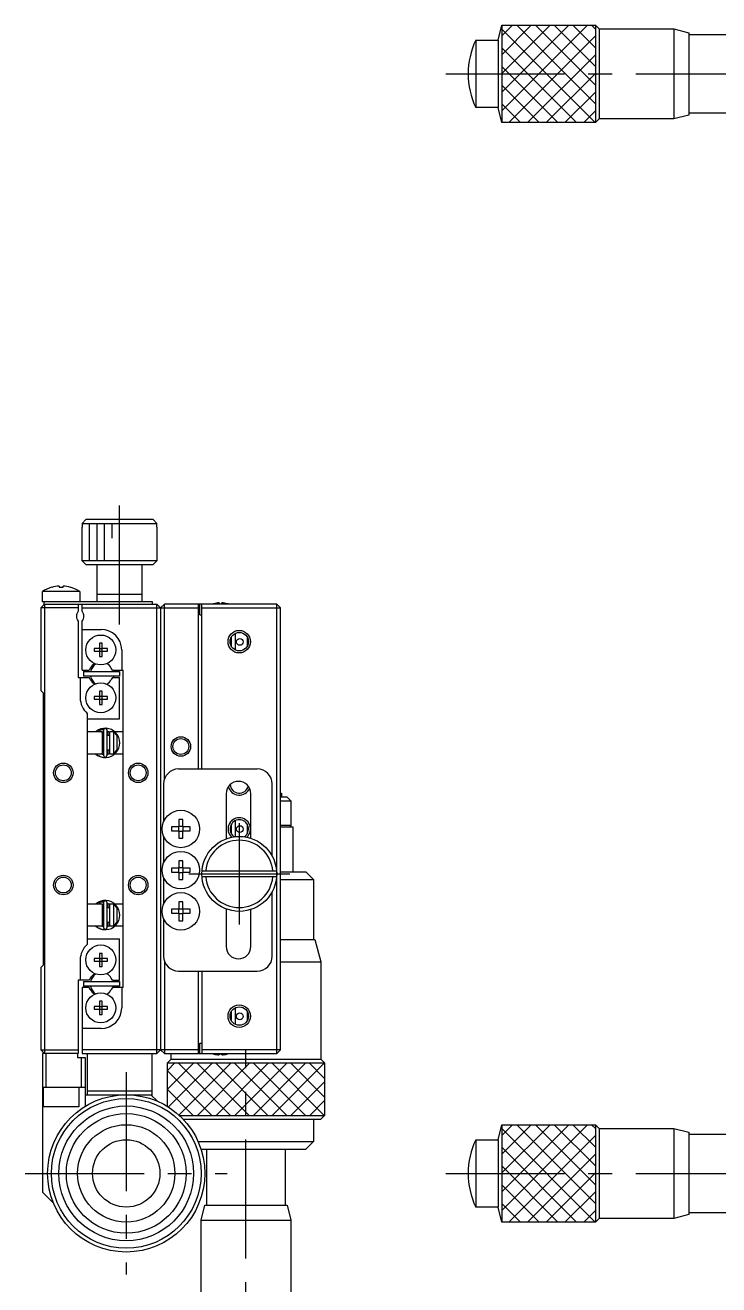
# Model space of a CAD drawing. Extents: x -2 to 409, y -8 to 273.
# Drawn here: x -2.3 to 90.4, y 99.8 to 268 of the extents above; entities that cross this region are included whole.
import ezdxf

# ---------------------------------------------------------------- set-up
doc = ezdxf.new("R2010")
doc.units = 0
doc.header["$LTSCALE"] = 0.5
doc.linetypes.add('CENTER', pattern=[50.8, 31.75, -6.35, 6.35, -6.35])
for name, color, linetype in [('MSM_CENTER', 1, 'CENTER'), ('MSM_CONTINUOUS', 7, 'CONTINUOUS'), ('MSM_NARROW', 5, 'CONTINUOUS')]:
    doc.layers.add(name, color=color, linetype=linetype)

msp = doc.modelspace()

# ---------------------------------------------------------------- linework, layer by layer
at = {"layer": 'MSM_CENTER'}
for p, q in [((53.88, 261.5), (107.13, 261.5)), ((10.3, 187.98), (10.3, 204.98)), ((26.3, 161.43), (26.3, 147.93)), ((19.55, 154.67), (33.05, 154.67)), ((27.2, 77.93), (27.2, 131.18)), ((11.2, 128.18), (11.2, 101.18)), ((-2.3, 114.68), (24.7, 114.68)), ((53.88, 114.68), (154.38, 114.68))]:
    msp.add_line(p, q, dxfattribs=at)
at = {"layer": 'MSM_CONTINUOUS'}
for p, q in [((60.88, 266), (61.38, 268)), ((61.38, 268), (61.38, 255)), ((61.38, 268), (73.88, 268)), ((73.88, 268), (73.88, 255)), ((73.88, 268), (74.38, 267.5)), ((74.38, 267.5), (74.38, 255.5)), ((74.38, 267.5), (84.38, 267.5)), ((84.38, 267.5), (84.38, 255.5)), ((84.38, 267.5), (86.38, 267)), ((57.89, 266), (57.89, 257)), ((57.89, 266), (60.88, 266)), ((60.88, 266), (60.88, 257)), ((86.38, 267), (86.38, 256)), ((86.38, 266.75), (93.88, 266.75)), ((60.88, 257), (57.89, 257)), ((61.38, 255), (60.88, 257)), ((86.38, 256), (84.38, 255.5)), ((93.88, 256.25), (86.38, 256.25)), ((73.88, 255), (61.38, 255)), ((74.38, 255.5), (73.88, 255)), ((84.38, 255.5), (74.38, 255.5)), ((5.82, 201.98), (5.32, 201.48)), ((14.78, 201.98), (5.82, 201.98)), ((15.28, 201.48), (14.78, 201.98)), ((5.32, 200.98), (5.3, 200.98)), ((5.3, 196.48), (5.3, 200.98)), ((5.32, 201.48), (15.28, 201.48)), ((5.32, 201.48), (5.32, 200.98)), ((15.28, 200.98), (15.28, 201.48)), ((15.3, 200.98), (15.28, 200.98)), ((15.3, 200.98), (15.3, 196.48)), ((15.3, 196.48), (5.3, 196.48)), ((5.8, 195.98), (5.3, 196.48)), ((5.8, 195.98), (14.8, 195.98)), ((7.3, 190.98), (7.3, 195.98)), ((13.3, 195.98), (13.3, 190.98)), ((15.3, 196.48), (14.8, 195.98)), ((5, 192.37), (0, 192.37)), ((0, 190.98), (0, 192.37)), ((1.24, 192.94), (1.24, 192.94)), ((2.24, 193.11), (2.24, 192.94)), ((2.24, 192.94), (2.76, 192.94)), ((2.76, 192.94), (2.76, 193.11)), ((3.76, 192.94), (3.76, 192.94)), ((5, 192.37), (5, 190.98)), ((13.3, 191.98), (7.3, 191.98)), ((0.3, 190.68), (-0.2, 190.18)), ((4.8, 190.18), (-0.2, 190.18)), ((-0.2, 190.18), (-0.2, 179.18)), ((14.7, 190.98), (0, 190.98)), ((0.2, 190.98), (0.2, 190.68)), ((0.2, 190.68), (15.3, 190.68)), ((0.3, 190.68), (0.3, 130.68)), ((4.8, 190.68), (4.8, 189.74)), ((5.3, 189.74), (5.3, 190.68)), ((5.3, 190.18), (20.8, 190.18)), ((14.7, 190.68), (14.7, 190.98)), ((15.3, 190.68), (15.8, 190.18)), ((15.3, 130.68), (15.3, 190.68)), ((16.3, 190.68), (15.8, 190.18)), ((15.8, 190.18), (15.8, 131.18)), ((16.3, 167.3), (16.3, 190.68)), ((31.3, 190.68), (16.3, 190.68)), ((20.8, 190.68), (20.8, 168.67)), ((21.05, 189.28), (21.05, 190.68)), ((21.3, 168.67), (21.3, 190.68)), ((21.3, 190.18), (31.8, 190.18)), ((22.91, 190.75), (22.91, 190.74)), ((23.62, 190.86), (23.62, 190.74)), ((23.62, 190.74), (23.98, 190.74)), ((23.98, 190.74), (23.98, 190.86)), ((24.69, 190.74), (24.69, 190.75)), ((31.3, 130.68), (31.3, 190.68)), ((31.8, 190.18), (31.3, 190.68)), ((31.8, 131.18), (31.8, 190.18)), ((4.8, 188.41), (4.8, 180.88)), ((5.3, 181.88), (5.3, 188.41)), ((21.05, 189.28), (21.3, 189.28)), ((5.3, 187.32), (7.85, 187.32)), ((25.8, 184.59), (25.8, 186.76)), ((7.62, 185.46), (7.62, 184.76)), ((7.98, 185.46), (7.62, 185.46)), ((7.98, 184.76), (7.98, 185.46)), ((25.26, 184.99), (25.26, 186.36)), ((27.34, 186.36), (27.34, 184.99)), ((6.91, 184.76), (6.91, 184.39)), ((7.62, 184.76), (6.91, 184.76)), ((6.91, 184.39), (7.62, 184.39)), ((7.63, 184.74), (7.62, 184.76)), ((7.63, 184.41), (7.62, 184.39)), ((7.62, 184.39), (7.62, 183.69)), ((7.62, 183.69), (7.98, 183.69)), ((7.97, 184.74), (7.63, 184.74)), ((7.63, 184.74), (7.63, 184.41)), ((7.63, 184.41), (7.97, 184.41)), ((7.97, 184.74), (7.98, 184.76)), ((7.97, 184.41), (7.97, 184.74)), ((7.97, 184.41), (7.98, 184.39)), ((8.69, 184.76), (7.98, 184.76)), ((7.98, 184.39), (8.69, 184.39)), ((7.98, 183.69), (7.98, 184.39)), ((8.69, 184.39), (8.69, 184.76)), ((10.6, 184.57), (10.6, 181.88)), ((5.3, 181.88), (6.25, 181.88)), ((5.5, 181.68), (5.5, 181.07)), ((5.5, 181.68), (10.3, 181.68)), ((6.4, 182.14), (6.25, 181.88)), ((9.35, 181.88), (9.2, 182.14)), ((9.35, 181.88), (10.8, 181.88)), ((10.3, 181.68), (10.3, 181.07)), ((10.8, 139.48), (10.8, 181.88)), ((4.8, 180.88), (6.25, 180.88)), ((5.05, 180.88), (5.05, 178.18)), ((10.3, 181.07), (5.5, 181.07)), ((6.4, 180.61), (6.25, 180.88)), ((9.35, 180.88), (9.2, 180.61)), ((9.35, 180.88), (10.3, 180.88)), ((10.3, 175.38), (10.3, 180.88)), ((0.15, 178.82), (-0.2, 179.18)), ((0.15, 142.53), (0.15, 178.82)), ((6.91, 178.36), (6.91, 178)), ((7.62, 178.36), (6.91, 178.36)), ((7.62, 179.06), (7.62, 178.36)), ((7.98, 179.06), (7.62, 179.06)), ((7.63, 178.34), (7.62, 178.36)), ((7.97, 178.34), (7.63, 178.34)), ((7.63, 178.34), (7.63, 178.01)), ((7.97, 178.34), (7.98, 178.36)), ((7.97, 178.01), (7.97, 178.34)), ((7.98, 178.36), (7.98, 179.06)), ((8.69, 178.36), (7.98, 178.36)), ((8.69, 178), (8.69, 178.36)), ((6.91, 178), (7.62, 178)), ((7.63, 178.01), (7.62, 178)), ((7.62, 178), (7.62, 177.29)), ((7.62, 177.29), (7.98, 177.29)), ((7.63, 178.01), (7.97, 178.01)), ((7.97, 178.01), (7.98, 178)), ((7.98, 178), (8.69, 178)), ((7.98, 177.29), (7.98, 178)), ((6, 176.1), (6, 145.25)), ((6, 175.38), (10.3, 175.38)), ((6, 173.67), (8, 173.67)), ((7.16, 173.68), (7.64, 173.96)), ((7.48, 173.68), (7.49, 173.68)), ((7.63, 173.74), (7.54, 173.67)), ((7.63, 173.96), (7.69, 173.75)), ((7.64, 173.96), (8.21, 173.95)), ((7.69, 173.98), (8.37, 174.12)), ((7.69, 173.75), (7.72, 173.67)), ((8, 173.67), (8, 170.67)), ((8.2, 173.32), (8, 173.61)), ((8.2, 170.42), (8.2, 173.93)), ((8.59, 173.93), (8.59, 170.42)), ((9, 173.61), (8.59, 173.72)), ((8.8, 173.18), (8.8, 173.67)), ((8.8, 173.67), (8.81, 173.67)), ((8.81, 173.67), (8.81, 173.67)), ((9, 170.67), (9, 173.67)), ((9, 173.67), (9.5, 173.67)), ((9.5, 173.67), (9.5, 170.67)), ((10, 173.1), (9.5, 173.62)), ((9.64, 173.67), (10.8, 173.67)), ((8, 173.18), (8.2, 173.18)), ((8.59, 173.18), (9, 173.18)), ((10, 171.25), (10, 173.1)), ((8, 170.67), (6, 170.67)), ((7.64, 170.39), (7.62, 170.4)), ((7.64, 170.39), (7.64, 170.39)), ((7.64, 170.39), (7.64, 170.39)), ((7.68, 170.37), (7.64, 170.39)), ((7.64, 170.39), (7.64, 170.39)), ((7.69, 170.37), (7.68, 170.37)), ((7.69, 170.36), (7.69, 170.37)), ((7.69, 170.37), (7.69, 170.37)), ((7.69, 170.37), (7.69, 170.37)), ((7.69, 170.37), (7.69, 170.37)), ((7.69, 170.37), (7.69, 170.37)), ((7.69, 170.37), (7.69, 170.37)), ((7.69, 170.37), (7.69, 170.37)), ((7.7, 170.36), (7.69, 170.36)), ((7.99, 170.67), (8, 170.67)), ((8.2, 171.18), (8, 171.18)), ((8, 170.74), (8.2, 171.03)), ((8, 170.67), (8.2, 170.63)), ((9, 171.18), (8.59, 171.18)), ((8.59, 170.63), (9, 170.74)), ((8.8, 170.67), (8.8, 171.18)), ((8.81, 170.67), (8.8, 170.67)), ((8.81, 170.67), (8.81, 170.67)), ((8.81, 170.67), (8.81, 170.67)), ((9.5, 170.67), (9, 170.67)), ((9.5, 170.73), (10, 171.26)), ((10.8, 170.67), (9.64, 170.67)), ((9.64, 170.67), (9.64, 170.67)), ((28.7, 168.67), (18.2, 168.67)), ((16.2, 166.68), (16.2, 161.65)), ((30.7, 157.05), (30.7, 166.68)), ((24.55, 165.38), (24.55, 159.36)), ((27.85, 159.43), (27.85, 165.38)), ((31.8, 165.43), (31.95, 165.43)), ((32.7, 164.93), (31.8, 164.93)), ((31.95, 165.43), (31.95, 164.93)), ((32.7, 164.93), (33.2, 164.43)), ((31.8, 164.43), (33.2, 164.43)), ((33.2, 164.43), (33.2, 161.13)), ((18.76, 161.93), (18.24, 161.93)), ((18.24, 161.93), (18.24, 160.94)), ((18.76, 160.94), (18.76, 161.93)), ((25.8, 159.65), (25.8, 161.76)), ((17.24, 160.94), (17.24, 160.42)), ((18.24, 160.94), (17.24, 160.94)), ((17.24, 160.42), (18.24, 160.42)), ((18.2, 160.94), (18.2, 160.42)), ((18.76, 160.98), (18.24, 160.98)), ((18.24, 160.42), (18.24, 159.42)), ((18.24, 160.37), (18.76, 160.37)), ((19.76, 160.94), (18.76, 160.94)), ((18.76, 160.42), (19.76, 160.42)), ((18.76, 159.42), (18.76, 160.42)), ((18.8, 160.42), (18.8, 160.94)), ((19.76, 160.42), (19.76, 160.94)), ((25.26, 159.99), (25.26, 161.36)), ((27.34, 161.36), (27.34, 159.99)), ((33.2, 161.13), (31.8, 161.13)), ((33.5, 160.93), (31.8, 160.93)), ((33.2, 161.13), (33, 160.93)), ((33.5, 154.93), (33.5, 160.93)), ((16.2, 159.7), (16.2, 156.15)), ((18.24, 159.42), (18.76, 159.42)), ((18.76, 156.43), (18.24, 156.43)), ((18.24, 156.43), (18.24, 155.44)), ((18.76, 155.44), (18.76, 156.43)), ((17.24, 155.44), (17.24, 154.92)), ((18.24, 155.44), (17.24, 155.44)), ((17.24, 154.92), (18.24, 154.92)), ((18.2, 155.44), (18.2, 154.92)), ((18.76, 155.48), (18.24, 155.48)), ((18.24, 154.92), (18.24, 153.92)), ((18.24, 154.87), (18.76, 154.87)), ((19.76, 155.44), (18.76, 155.44)), ((18.76, 154.92), (19.76, 154.92)), ((18.76, 153.92), (18.76, 154.92)), ((18.8, 154.92), (18.8, 155.44)), ((19.76, 154.92), (19.76, 155.44)), ((21.32, 155.07), (31.28, 155.07)), ((31.8, 154.93), (35.2, 154.93)), ((35.2, 154.93), (36.2, 153.92)), ((16.2, 154.2), (16.2, 150.65)), ((18.24, 153.92), (18.76, 153.92)), ((31.28, 154.28), (21.32, 154.28)), ((31.8, 153.92), (36.2, 153.92)), ((36.2, 153.92), (36.2, 145.93)), ((30.7, 143.68), (30.7, 152.3)), ((6, 150.67), (8, 150.67)), ((7.16, 150.68), (7.63, 150.96)), ((7.48, 150.68), (7.49, 150.68)), ((7.63, 150.74), (7.54, 150.67)), ((7.63, 150.96), (7.64, 150.96)), ((7.63, 150.96), (7.69, 150.75)), ((7.64, 150.96), (8.21, 150.95)), ((7.69, 150.98), (8.37, 151.12)), ((7.69, 150.75), (7.72, 150.67)), ((8, 150.67), (8, 147.67)), ((8.2, 150.32), (8, 150.61)), ((8, 150.17), (8.2, 150.17)), ((8.2, 147.43), (8.2, 150.93)), ((8.59, 150.93), (8.59, 147.43)), ((8.59, 150.17), (9, 150.17)), ((9, 150.61), (8.59, 150.72)), ((8.8, 150.17), (8.8, 150.67)), ((8.8, 150.67), (8.81, 150.67)), ((8.81, 150.67), (8.81, 150.67)), ((9, 147.67), (9, 150.67)), ((9, 150.67), (9.5, 150.67)), ((9.5, 150.67), (9.5, 147.67)), ((10, 150.1), (9.5, 150.62)), ((9.64, 150.67), (10.8, 150.67)), ((10, 148.25), (10, 150.1)), ((17.24, 149.94), (17.24, 149.42)), ((18.24, 149.94), (17.24, 149.94)), ((18.2, 149.94), (18.2, 149.42)), ((18.76, 150.93), (18.24, 150.93)), ((18.24, 150.93), (18.24, 149.94)), ((18.76, 149.98), (18.24, 149.98)), ((18.76, 149.94), (18.76, 150.93)), ((19.76, 149.94), (18.76, 149.94)), ((18.8, 149.42), (18.8, 149.94)), ((19.76, 149.42), (19.76, 149.94)), ((24.55, 149.99), (24.55, 144.98)), ((27.85, 144.98), (27.85, 149.92)), ((8.2, 148.18), (8, 148.18)), ((8, 147.74), (8.2, 148.03)), ((9, 148.18), (8.59, 148.18)), ((8.8, 147.67), (8.8, 148.18)), ((9.5, 147.73), (10, 148.26)), ((16.2, 148.7), (16.2, 143.68)), ((17.24, 149.42), (18.24, 149.42)), ((18.24, 149.42), (18.24, 148.42)), ((18.24, 149.37), (18.76, 149.37)), ((18.24, 148.42), (18.76, 148.42)), ((18.76, 149.42), (19.76, 149.42)), ((18.76, 148.42), (18.76, 149.42)), ((8, 147.67), (6, 147.67)), ((7.64, 147.39), (7.62, 147.4)), ((7.64, 147.39), (7.64, 147.39)), ((7.64, 147.39), (7.64, 147.39)), ((7.68, 147.37), (7.64, 147.39)), ((7.64, 147.39), (7.64, 147.39)), ((7.69, 147.37), (7.68, 147.37)), ((7.69, 147.36), (7.69, 147.37)), ((7.69, 147.37), (7.69, 147.37)), ((7.69, 147.37), (7.69, 147.37)), ((7.69, 147.37), (7.69, 147.37)), ((7.69, 147.37), (7.69, 147.37)), ((7.69, 147.37), (7.69, 147.37)), ((7.69, 147.37), (7.69, 147.37)), ((7.7, 147.36), (7.69, 147.36)), ((7.99, 147.67), (8, 147.67)), ((8, 147.67), (8.2, 147.63)), ((8.59, 147.63), (9, 147.74)), ((8.81, 147.67), (8.8, 147.67)), ((8.81, 147.67), (8.81, 147.67)), ((8.81, 147.67), (8.81, 147.67)), ((9.5, 147.67), (9, 147.67)), ((10.8, 147.67), (9.64, 147.67)), ((9.64, 147.67), (9.64, 147.67)), ((6, 145.98), (10.3, 145.98)), ((10.3, 140.48), (10.3, 145.98)), ((31.8, 145.93), (36.4, 145.93)), ((36.4, 145.93), (37.2, 142.93)), ((5.05, 143.18), (5.05, 140.48)), ((6.91, 143.36), (6.91, 143)), ((7.62, 143.36), (6.91, 143.36)), ((6.91, 143), (7.62, 143)), ((7.62, 144.06), (7.62, 143.36)), ((7.98, 144.06), (7.62, 144.06)), ((7.63, 143.34), (7.62, 143.36)), ((7.63, 143.01), (7.62, 143)), ((7.62, 143), (7.62, 142.29)), ((7.97, 143.34), (7.63, 143.34)), ((7.63, 143.34), (7.63, 143.01)), ((7.63, 143.01), (7.97, 143.01)), ((7.97, 143.34), (7.98, 143.36)), ((7.97, 143.01), (7.97, 143.34)), ((7.97, 143.01), (7.98, 143)), ((7.98, 143.36), (7.98, 144.06)), ((8.69, 143.36), (7.98, 143.36)), ((7.98, 143), (8.69, 143)), ((7.98, 142.29), (7.98, 143)), ((8.69, 143), (8.69, 143.36)), ((16.3, 143.05), (16.3, 130.68)), ((-0.2, 142.18), (0.15, 142.53)), ((-0.2, 142.18), (-0.2, 131.18)), ((7.62, 142.29), (7.98, 142.29)), ((18.2, 141.68), (28.7, 141.68)), ((20.8, 141.68), (20.8, 130.68)), ((21.3, 141.68), (21.3, 130.68)), ((31.8, 142.93), (37.2, 142.93)), ((37.2, 142.93), (37.2, 129.93)), ((6.25, 140.48), (4.8, 140.48)), ((4.8, 140.48), (4.8, 130.68)), ((5.5, 140.28), (5.5, 139.68)), ((5.5, 140.28), (10.3, 140.28)), ((10.3, 139.68), (5.5, 139.68)), ((6.4, 140.74), (6.25, 140.48)), ((9.35, 140.48), (9.2, 140.74)), ((9.35, 140.48), (10.3, 140.48)), ((10.3, 140.28), (10.3, 139.68)), ((5.3, 139.48), (5.3, 130.68)), ((6.25, 139.48), (5.3, 139.48)), ((6.4, 139.21), (6.25, 139.48)), ((9.35, 139.48), (9.2, 139.21)), ((10.8, 139.48), (9.35, 139.48)), ((10.6, 139.48), (10.6, 136.78)), ((6.91, 136.96), (6.91, 136.59)), ((7.62, 136.96), (6.91, 136.96)), ((6.91, 136.59), (7.62, 136.59)), ((7.62, 137.66), (7.62, 136.96)), ((7.98, 137.66), (7.62, 137.66)), ((7.63, 136.94), (7.62, 136.96)), ((7.63, 136.61), (7.62, 136.59)), ((7.62, 136.59), (7.62, 135.89)), ((7.97, 136.94), (7.63, 136.94)), ((7.63, 136.94), (7.63, 136.61)), ((7.63, 136.61), (7.97, 136.61)), ((7.97, 136.94), (7.98, 136.96)), ((7.97, 136.61), (7.97, 136.94)), ((7.97, 136.61), (7.98, 136.59)), ((7.98, 136.96), (7.98, 137.66)), ((8.69, 136.96), (7.98, 136.96)), ((7.98, 136.59), (8.69, 136.59)), ((7.98, 135.89), (7.98, 136.59)), ((8.69, 136.59), (8.69, 136.96)), ((25.26, 134.99), (25.26, 136.36)), ((25.8, 134.59), (25.8, 136.76)), ((27.34, 136.36), (27.34, 134.99)), ((7.62, 135.89), (7.98, 135.89)), ((7.85, 134.03), (5.3, 134.03)), ((21.05, 130.68), (21.05, 132.07)), ((21.05, 132.07), (21.3, 132.07)), ((-0.2, 131.18), (4.8, 131.18)), ((-0.2, 131.18), (0.3, 130.68)), ((4.8, 130.68), (0, 130.68)), ((0, 130.68), (0, 112.17)), ((0.5, 126.18), (0.5, 130.68)), ((4.7, 130.68), (4.7, 130.17)), ((4.7, 130.17), (5.7, 130.17)), ((5.2, 130.17), (5.2, 126.18)), ((20.8, 131.18), (5.3, 131.18)), ((5.3, 130.68), (15.3, 130.68)), ((5.7, 130.17), (5.7, 123.62)), ((6, 130.68), (6, 125.17)), ((14.6, 130.68), (14.6, 125.08)), ((15.3, 130.68), (15.8, 131.18)), ((15.8, 131.18), (16.3, 130.68)), ((16.3, 130.68), (31.3, 130.68)), ((16.7, 129.42), (17.2, 129.93)), ((17.2, 129.93), (17.2, 130.68)), ((17.2, 129.93), (37.2, 129.93)), ((31.8, 131.18), (21.3, 131.18)), ((22.91, 130.61), (22.91, 130.6)), ((23.62, 130.61), (23.62, 130.49)), ((23.98, 130.61), (23.62, 130.61)), ((23.98, 130.49), (23.98, 130.61)), ((24.69, 130.6), (24.69, 130.61)), ((31.3, 130.68), (31.8, 131.18)), ((37.2, 129.93), (37.7, 129.42)), ((16.7, 129.42), (37.7, 129.42)), ((16.7, 123.62), (16.7, 129.42)), ((37.7, 129.42), (37.7, 122.43)), ((0, 126.18), (5.7, 126.18)), ((0.15, 123.58), (0.15, 126.18)), ((4.85, 126.18), (4.85, 123.58)), ((5.7, 125.17), (14.5, 125.17)), ((14.6, 125.67), (6, 125.67)), ((14.5, 125.17), (15.36, 124.32)), ((4.85, 123.58), (0.15, 123.58)), ((18.28, 122.43), (37.7, 122.43)), ((18.8, 121.92), (37.2, 121.92)), ((36.2, 121.92), (36.2, 118.92)), ((37.7, 122.43), (37.2, 121.92)), ((60.88, 119.18), (61.38, 121.17)), ((61.38, 121.17), (61.38, 108.17)), ((61.38, 121.17), (73.88, 121.17)), ((73.88, 121.17), (73.88, 108.17)), ((73.88, 121.17), (74.38, 120.67)), ((74.38, 120.67), (74.38, 108.67)), ((74.38, 120.67), (84.38, 120.67)), ((84.38, 120.67), (84.38, 108.67)), ((84.38, 120.67), (86.38, 120.17)), ((86.38, 120.17), (86.38, 109.17)), ((86.38, 119.93), (93.88, 119.93)), ((20.8, 118.92), (36.2, 118.92)), ((21.18, 117.92), (35.2, 117.92)), ((21.95, 110.42), (21.95, 117.92)), ((32.45, 117.92), (32.45, 110.42)), ((36.2, 118.92), (35.2, 117.92)), ((57.89, 119.18), (57.89, 110.18)), ((57.89, 119.18), (60.88, 119.18)), ((60.88, 119.18), (60.88, 110.18)), ((1.49, 110.69), (0, 112.17)), ((21.2, 108.42), (21.7, 110.42)), ((21.7, 110.42), (32.7, 110.42)), ((32.7, 110.42), (33.2, 108.42)), ((60.88, 110.18), (57.89, 110.18)), ((61.38, 108.17), (60.88, 110.18)), ((93.88, 109.42), (86.38, 109.42)), ((21.2, 108.42), (33.2, 108.42)), ((21.2, 98.42), (21.2, 108.42)), ((33.2, 108.42), (33.2, 98.42)), ((73.88, 108.17), (61.38, 108.17)), ((74.38, 108.67), (73.88, 108.17)), ((84.38, 108.67), (74.38, 108.67)), ((86.38, 109.17), (84.38, 108.67))]:
    msp.add_line(p, q, dxfattribs=at)
for centre, radius in [((26.3, 185.68), 1.23), ((7.8, 184.57), 2), ((26.37, 185.65), 0.454), ((7.8, 178.18), 2), ((18.5, 171.68), 1.06), ((2.8, 168.17), 1.06), ((12.8, 168.17), 1.06), ((18.5, 160.67), 2.5), ((26.37, 160.65), 0.454), ((26.3, 154.67), 5), ((18.5, 155.17), 2.5), ((2.8, 153.18), 1.06), ((12.8, 153.18), 1.06), ((18.5, 149.67), 2.5), ((7.8, 143.18), 2), ((7.8, 136.78), 2), ((26.3, 135.68), 1.23), ((26.37, 135.65), 0.454), ((11.2, 114.68), 10.5), ((11.2, 114.68), 10), ((11.2, 114.68), 9), ((11.2, 114.68), 8), ((11.2, 114.68), 6.5), ((11.2, 114.68), 4.5)]:
    msp.add_circle(centre, radius, dxfattribs=at)
for centre, radius, start, end in [((67.38, 261.5), 10.5, 154.6231, 205.377), ((2.5, 188.62), 4.5, 106.2858, 123.749), ((2.5, 188.62), 4.49, 93.3178, 106.2694), ((2.5, 188.62), 4.49, 73.7306, 86.6822), ((2.5, 188.62), 4.5, 56.251, 73.7142), ((23.8, 187.68), 3.2, 106.1225, 110.3641), ((23.8, 187.68), 3.19, 93.2297, 106.1067), ((23.8, 187.68), 3.19, 73.8933, 86.7703), ((23.8, 187.68), 3.2, 69.6359, 73.8775), ((5.55, 189.07), 1, 138.5904, 221.4096), ((4.55, 189.07), 1, 318.5904, 41.4096), ((7.85, 184.57), 2.75, 0, 90), ((7.91, 181.26), 1.75, 121.8815, 150), ((8, 181.37), 1.59, 123.754, 169.1069), ((7.69, 181.26), 1.75, 30, 58.1185), ((8, 181.37), 1.59, 10.8931, 18.3585), ((7.91, 181.49), 1.75, 210, 238.1185), ((8, 181.37), 1.59, 190.893, 236.2459), ((7.69, 181.49), 1.75, 301.8815, 330), ((8, 181.37), 1.59, 341.6416, 349.107), ((7.8, 178.18), 2.75, 180, 229.1148), ((8.4, 172.17), 1.95, 230.3141, 129.4054), ((8.4, 173.93), 0.195, 0, 180), ((8.4, 172.18), 1.95, 230.5792, 269.1881), ((8.4, 170.42), 0.195, 180, 0), ((18.2, 166.68), 2, 90, 180), ((28.7, 166.68), 2, 0, 90), ((26.2, 165.38), 1.65, 0, 180), ((26.3, 166.68), 1.23, 184.3773, 346.8252), ((26.3, 160.67), 1.23, 302.0032, 237.9968), ((26.3, 154.67), 4.5, 5.0997, 174.9003), ((26.3, 154.67), 4.5, 185.0997, 354.9003), ((8.4, 149.17), 1.95, 230.3141, 129.4054), ((8.4, 150.93), 0.195, 0, 180), ((8.4, 149.18), 1.95, 230.5792, 269.1881), ((8.4, 147.43), 0.195, 180, 0), ((7.8, 143.18), 2.75, 130.8852, 180), ((26.2, 144.98), 1.65, 180, 0), ((18.2, 143.68), 2, 180, 270), ((28.7, 143.68), 2, 270, 0), ((7.91, 139.86), 1.75, 121.8815, 150), ((8, 139.97), 1.59, 123.754, 169.1069), ((7.69, 139.86), 1.75, 30, 58.1185), ((8, 139.97), 1.59, 190.893, 236.2459), ((8, 139.97), 1.59, 10.8931, 18.3585), ((8, 139.97), 1.59, 341.6416, 349.107), ((7.91, 140.09), 1.75, 210, 238.1185), ((7.69, 140.09), 1.75, 301.8815, 330), ((7.85, 136.78), 2.75, 270, 0), ((23.8, 133.68), 3.2, 249.6359, 253.8775), ((23.8, 133.68), 3.19, 253.8933, 266.7703), ((23.8, 133.68), 3.19, 273.2297, 286.1067), ((67.38, 114.68), 10.5, 154.6231, 205.377)]:
    msp.add_arc(centre, radius, start, end, dxfattribs=at)
at = {"layer": 'MSM_NARROW'}
for p, q in [((72.82, 268), (61.38, 256.56)), ((70.32, 268), (61.38, 259.06)), ((67.82, 268), (61.38, 261.56)), ((65.32, 268), (61.38, 264.06)), ((62.82, 268), (61.38, 266.56)), ((73.87, 255), (61.38, 267.49)), ((73.88, 257.49), (63.37, 268)), ((73.88, 259.99), (65.87, 268)), ((73.88, 262.49), (68.37, 268)), ((73.88, 264.99), (70.87, 268)), ((73.88, 267.49), (73.37, 268)), ((73.88, 266.56), (62.32, 255)), ((71.37, 255), (61.38, 264.99)), ((68.87, 255), (61.38, 262.49)), ((73.88, 264.06), (64.82, 255)), ((73.88, 261.56), (67.32, 255)), ((66.37, 255), (61.38, 259.99)), ((73.88, 259.06), (69.82, 255)), ((63.87, 255), (61.38, 257.49)), ((73.88, 256.56), (72.32, 255)), ((6.3, 196.48), (6.3, 201.48)), ((7.3, 196.48), (7.3, 201.48)), ((8.3, 196.48), (8.3, 201.48)), ((9.3, 199.48), (9.3, 201.48)), ((17.71, 129.42), (16.7, 128.42)), ((20.21, 129.42), (16.7, 125.92)), ((16.7, 128.37), (22.64, 122.43)), ((22.71, 129.42), (16.82, 123.54)), ((18.14, 129.42), (25.14, 122.43)), ((25.21, 129.42), (18.24, 122.46)), ((20.64, 129.42), (27.64, 122.43)), ((27.71, 129.42), (20.71, 122.43)), ((23.14, 129.42), (30.14, 122.43)), ((30.21, 129.42), (23.21, 122.43)), ((25.64, 129.42), (32.64, 122.43)), ((32.71, 129.42), (25.71, 122.43)), ((28.14, 129.42), (35.14, 122.43)), ((35.21, 129.42), (28.21, 122.43)), ((30.64, 129.42), (37.64, 122.43)), ((37.7, 129.42), (30.71, 122.43)), ((33.14, 129.42), (37.7, 124.87)), ((35.64, 129.42), (37.7, 127.37)), ((37.7, 126.92), (33.21, 122.43)), ((16.7, 125.87), (20.14, 122.43)), ((37.7, 124.42), (35.71, 122.43)), ((72.82, 121.17), (61.38, 109.73)), ((70.32, 121.17), (61.38, 112.23)), ((67.82, 121.17), (61.38, 114.73)), ((65.32, 121.17), (61.38, 117.23)), ((62.82, 121.17), (61.38, 119.73)), ((73.88, 110.67), (63.37, 121.17)), ((73.88, 113.17), (65.87, 121.17)), ((73.88, 115.67), (68.37, 121.17)), ((73.88, 118.17), (70.87, 121.17)), ((73.88, 120.67), (73.37, 121.17)), ((73.87, 108.17), (61.38, 120.67)), ((73.88, 119.73), (62.32, 108.17)), ((71.37, 108.17), (61.38, 118.17)), ((73.88, 117.23), (64.82, 108.17)), ((68.87, 108.17), (61.38, 115.67)), ((73.88, 114.73), (67.32, 108.17)), ((66.37, 108.17), (61.38, 113.17)), ((73.88, 112.23), (69.82, 108.17)), ((63.87, 108.17), (61.38, 110.67)), ((73.88, 109.73), (72.32, 108.17))]:
    msp.add_line(p, q, dxfattribs=at)
for centre, radius in [((26.3, 185.68), 1.5), ((18.5, 171.68), 1.3), ((2.8, 168.17), 1.3), ((12.8, 168.17), 1.3), ((2.8, 153.18), 1.3), ((12.8, 153.18), 1.3), ((26.3, 135.68), 1.5)]:
    msp.add_circle(centre, radius, dxfattribs=at)
for centre, start, end in [((26.3, 166.68), 193.8907, 337.3119), ((26.3, 160.67), 312.5988, 227.4012)]:
    msp.add_arc(centre, 1.5, start, end, dxfattribs=at)

doc.saveas('drawing.dxf')
